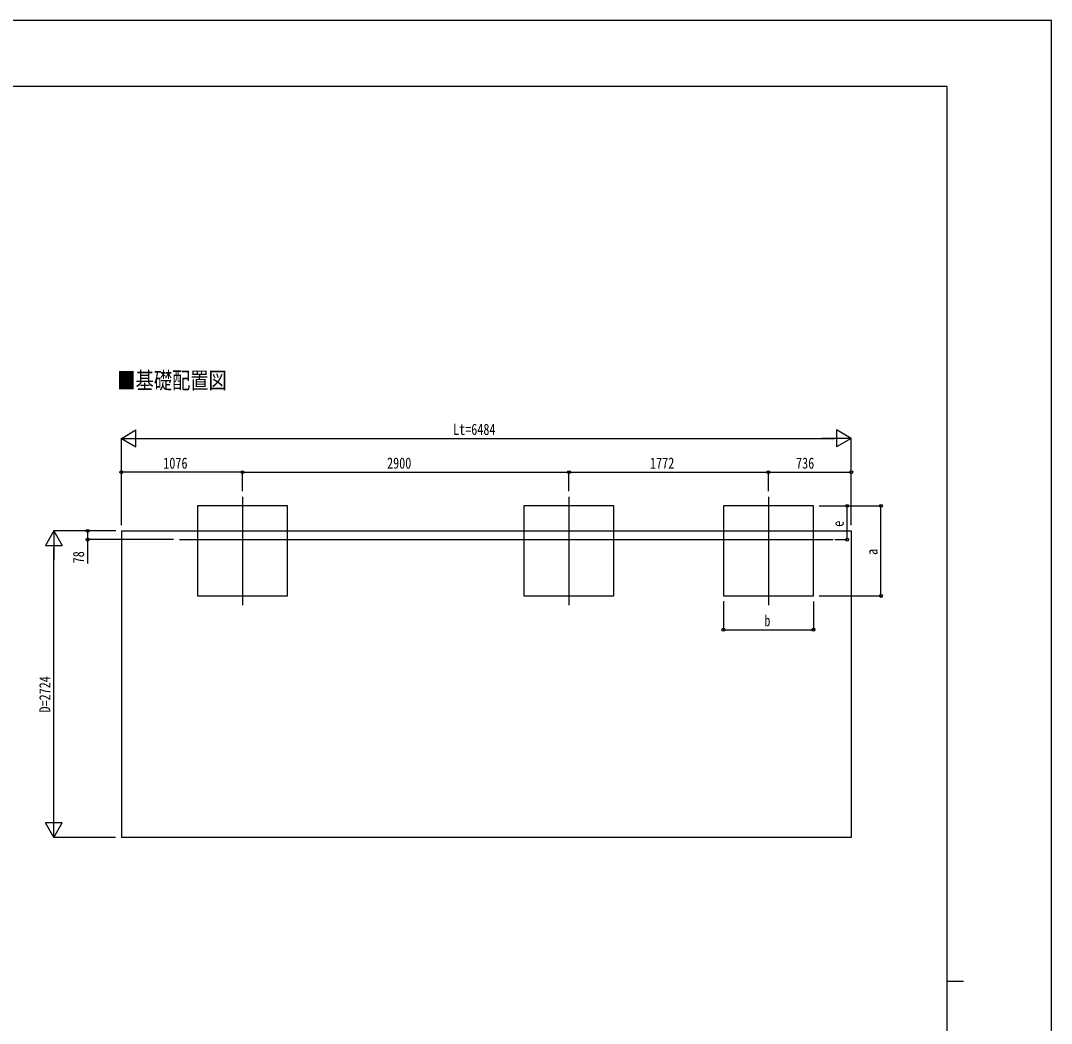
# Model space of a CAD drawing. Units: millimetres, scale not verified. Extents: x -12615 to 12615, y -8910 to 8910.
# Drawn here: x 3458 to 12615, y 0 to 8910 of the extents above; entities that cross this region are included whole.
import ezdxf
from ezdxf.enums import TextEntityAlignment as Align

# ---------------------------------------------------------------- set-up
doc = ezdxf.new("R2010")
doc.units = ezdxf.units.MM
doc.header["$LTSCALE"] = 50
for name, color, linetype in [('0-2_USER1', 3, 'Continuous'), ('0-3_YKK_12', 2, 'Continuous'), ('0-5_YKK_A1', 4, 'Continuous'), ('0-6_YKK_D', 6, 'Continuous'), ('0-7_YKK_ZWAK', 7, 'Continuous')]:
    doc.layers.add(name, color=color, linetype=linetype)
doc.styles.add('ＭＳ ゴシック', font='')
doc.styles.get('ＭＳ ゴシック').set_extended_font_data('MS Gothic')

msp = doc.modelspace()

# ---------------------------------------------------------------- linework, layer by layer
at = {"layer": '0-3_YKK_12'}
for p, q in [((5429.06, 4679.51), (5429.06, 3716.99)), ((8329.06, 4679.51), (8329.06, 3716.99)), ((10101.06, 4679.51), (10101.06, 3716.99)), ((4870.39, 4298.05), (10675.3, 4298.05))]:
    msp.add_line(p, q, dxfattribs=at)
at = {"layer": '0-5_YKK_A1'}
for p, q in [((4353.06, 4376.05), (10837.06, 4376.05)), ((4353.06, 4376.05), (4353.06, 1652.05)), ((10837.06, 4376.05), (10837.06, 1652.05)), ((10837.06, 1652.05), (4353.06, 1652.05))]:
    msp.add_line(p, q, dxfattribs=at)
for points in [[(5029.06, 3798.25), (5829.06, 3798.25), (5829.06, 4598.25), (5029.06, 4598.25)], [(7929.06, 3798.25), (8729.06, 3798.25), (8729.06, 4598.25), (7929.06, 4598.25)], [(9701.06, 3798.25), (10501.06, 3798.25), (10501.06, 4598.25), (9701.06, 4598.25)]]:
    msp.add_lwpolyline(points, close=True, dxfattribs=at)
at = {"layer": '0-6_YKK_D'}
for p, q in [((4353.06, 5198.25), (4482.96, 5273.25)), ((4482.96, 5123.25), (4482.96, 5273.25)), ((10837.06, 5198.25), (10707.16, 5273.25)), ((10707.16, 5273.25), (10707.16, 5123.25)), ((4353.06, 4426.05), (4353.06, 5199.25)), ((4353.06, 5198.25), (4482.96, 5123.25)), ((4353.06, 5198.25), (4612.87, 5198.25)), ((4503.06, 5198.25), (10687.06, 5198.25)), ((10837.06, 5198.25), (10577.25, 5198.25)), ((10837.06, 5198.25), (10707.16, 5123.25)), ((10837.06, 4426.05), (10837.06, 5199.25)), ((4353.06, 4729.51), (4353.06, 4899.25)), ((5429.06, 4898.25), (4353.06, 4898.25)), ((5429.06, 4729.51), (5429.06, 4899.25)), ((5429.06, 4729.51), (5429.06, 4899.25)), ((5429.06, 4898.25), (8329.06, 4898.25)), ((8329.06, 4729.51), (8329.06, 4899.25)), ((8329.06, 4729.51), (8329.06, 4899.25)), ((8329.06, 4898.25), (10101.06, 4898.25)), ((10101.06, 4729.51), (10101.06, 4899.25)), ((10101.06, 4729.51), (10101.06, 4899.25)), ((10101.06, 4898.25), (10837.06, 4898.25)), ((10837.06, 4729.51), (10837.06, 4899.25)), ((10551.06, 4598.25), (11102.06, 4598.25)), ((10552.06, 4598.25), (10802.06, 4598.25)), ((10801.06, 4298.05), (10801.06, 4598.25)), ((11101.06, 3798.25), (11101.06, 4598.25)), ((3753.06, 4376.05), (3678.06, 4246.15)), ((4303.06, 4376.05), (3752.06, 4376.05)), ((3753.06, 4376.05), (3828.06, 4246.15)), ((3753.06, 4376.05), (3753.06, 4116.25)), ((4303.06, 4376.05), (4052.06, 4376.05)), ((3678.06, 4246.15), (3828.06, 4246.15)), ((3753.06, 1802.05), (3753.06, 4226.05)), ((4816.95, 4298.05), (4052.06, 4298.05)), ((10689.87, 4298.05), (10802.06, 4298.05)), ((10551.06, 3798.25), (11102.06, 3798.25)), ((9701.06, 3751.17), (9701.06, 3497.25)), ((10501.06, 3749.24), (10501.06, 3497.25)), ((9701.06, 3498.25), (10501.06, 3498.25)), ((3753.06, 1652.05), (3753.06, 1911.86)), ((3753.06, 1652.05), (3678.06, 1781.96)), ((3828.06, 1781.96), (3678.06, 1781.96)), ((3753.06, 1652.05), (3828.06, 1781.96)), ((4302.06, 1652.05), (3752.06, 1652.05))]:
    msp.add_line(p, q, dxfattribs=at)
msp.add_lwpolyline([(4053.06, 4376.05), (4053.06, 4298.05), (4053.06, 4086.65)], dxfattribs=at)
for centre in [(4353.06, 4898.25), (5429.06, 4898.25), (5429.06, 4898.25), (8329.06, 4898.25), (8329.06, 4898.25), (10101.06, 4898.25), (10101.06, 4898.25), (10837.06, 4898.25), (10801.06, 4598.25), (11101.06, 4598.25), (4053.06, 4376.05), (4053.06, 4298.05), (10801.06, 4298.05), (11101.06, 3798.25), (9701.06, 3498.25), (10501.06, 3498.25)]:
    msp.add_circle(centre, 12.75, dxfattribs=at)
at = {"layer": '0-7_YKK_ZWAK'}
for p, q in [((11685.06, 8325), (-11714.94, 8325)), ((11685.06, 8325), (11685.06, -7575)), ((11685.06, 375), (11835.06, 375))]:
    msp.add_line(p, q, dxfattribs=at)
msp.add_lwpolyline([(-12615, -8910), (12615, -8910), (12615, 8910), (-12615, 8910)], close=True, dxfattribs=at)

# ---------------------------------------------------------------- texts
at = {"layer": '0-2_USER1', "style": 'ＭＳ ゴシック', "width": 0.8}
msp.add_text('■基礎配置図', height=148.5, dxfattribs=at).set_placement((4317.4, 5594.5), align=Align.BOTTOM_LEFT)
at = {"layer": '0-6_YKK_D', "style": 'ＭＳ ゴシック', "width": 0.8}
for s, p in [('Lt=6484', (7299.86, 5199.25)), ('1076', (4725.46, 4899.25)), ('2900', (6713.46, 4899.25)), ('1772', (9049.46, 4899.25)), ('736', (10346.66, 4899.25)), ('b', (10065.06, 3499.25))]:
    msp.add_text(s, height=98.97, dxfattribs=at).set_placement(p, align=Align.BOTTOM_LEFT)
for s, p in [('e', (10800.06, 4412.15)), ('78', (4052.06, 4087.65)), ('a', (11100.06, 4162.25)), ('D=2724', (3752.06, 2762.05))]:
    msp.add_text(s, height=98.97, rotation=90, dxfattribs=at).set_placement(p, align=Align.BOTTOM_LEFT)

doc.saveas('drawing.dxf')
